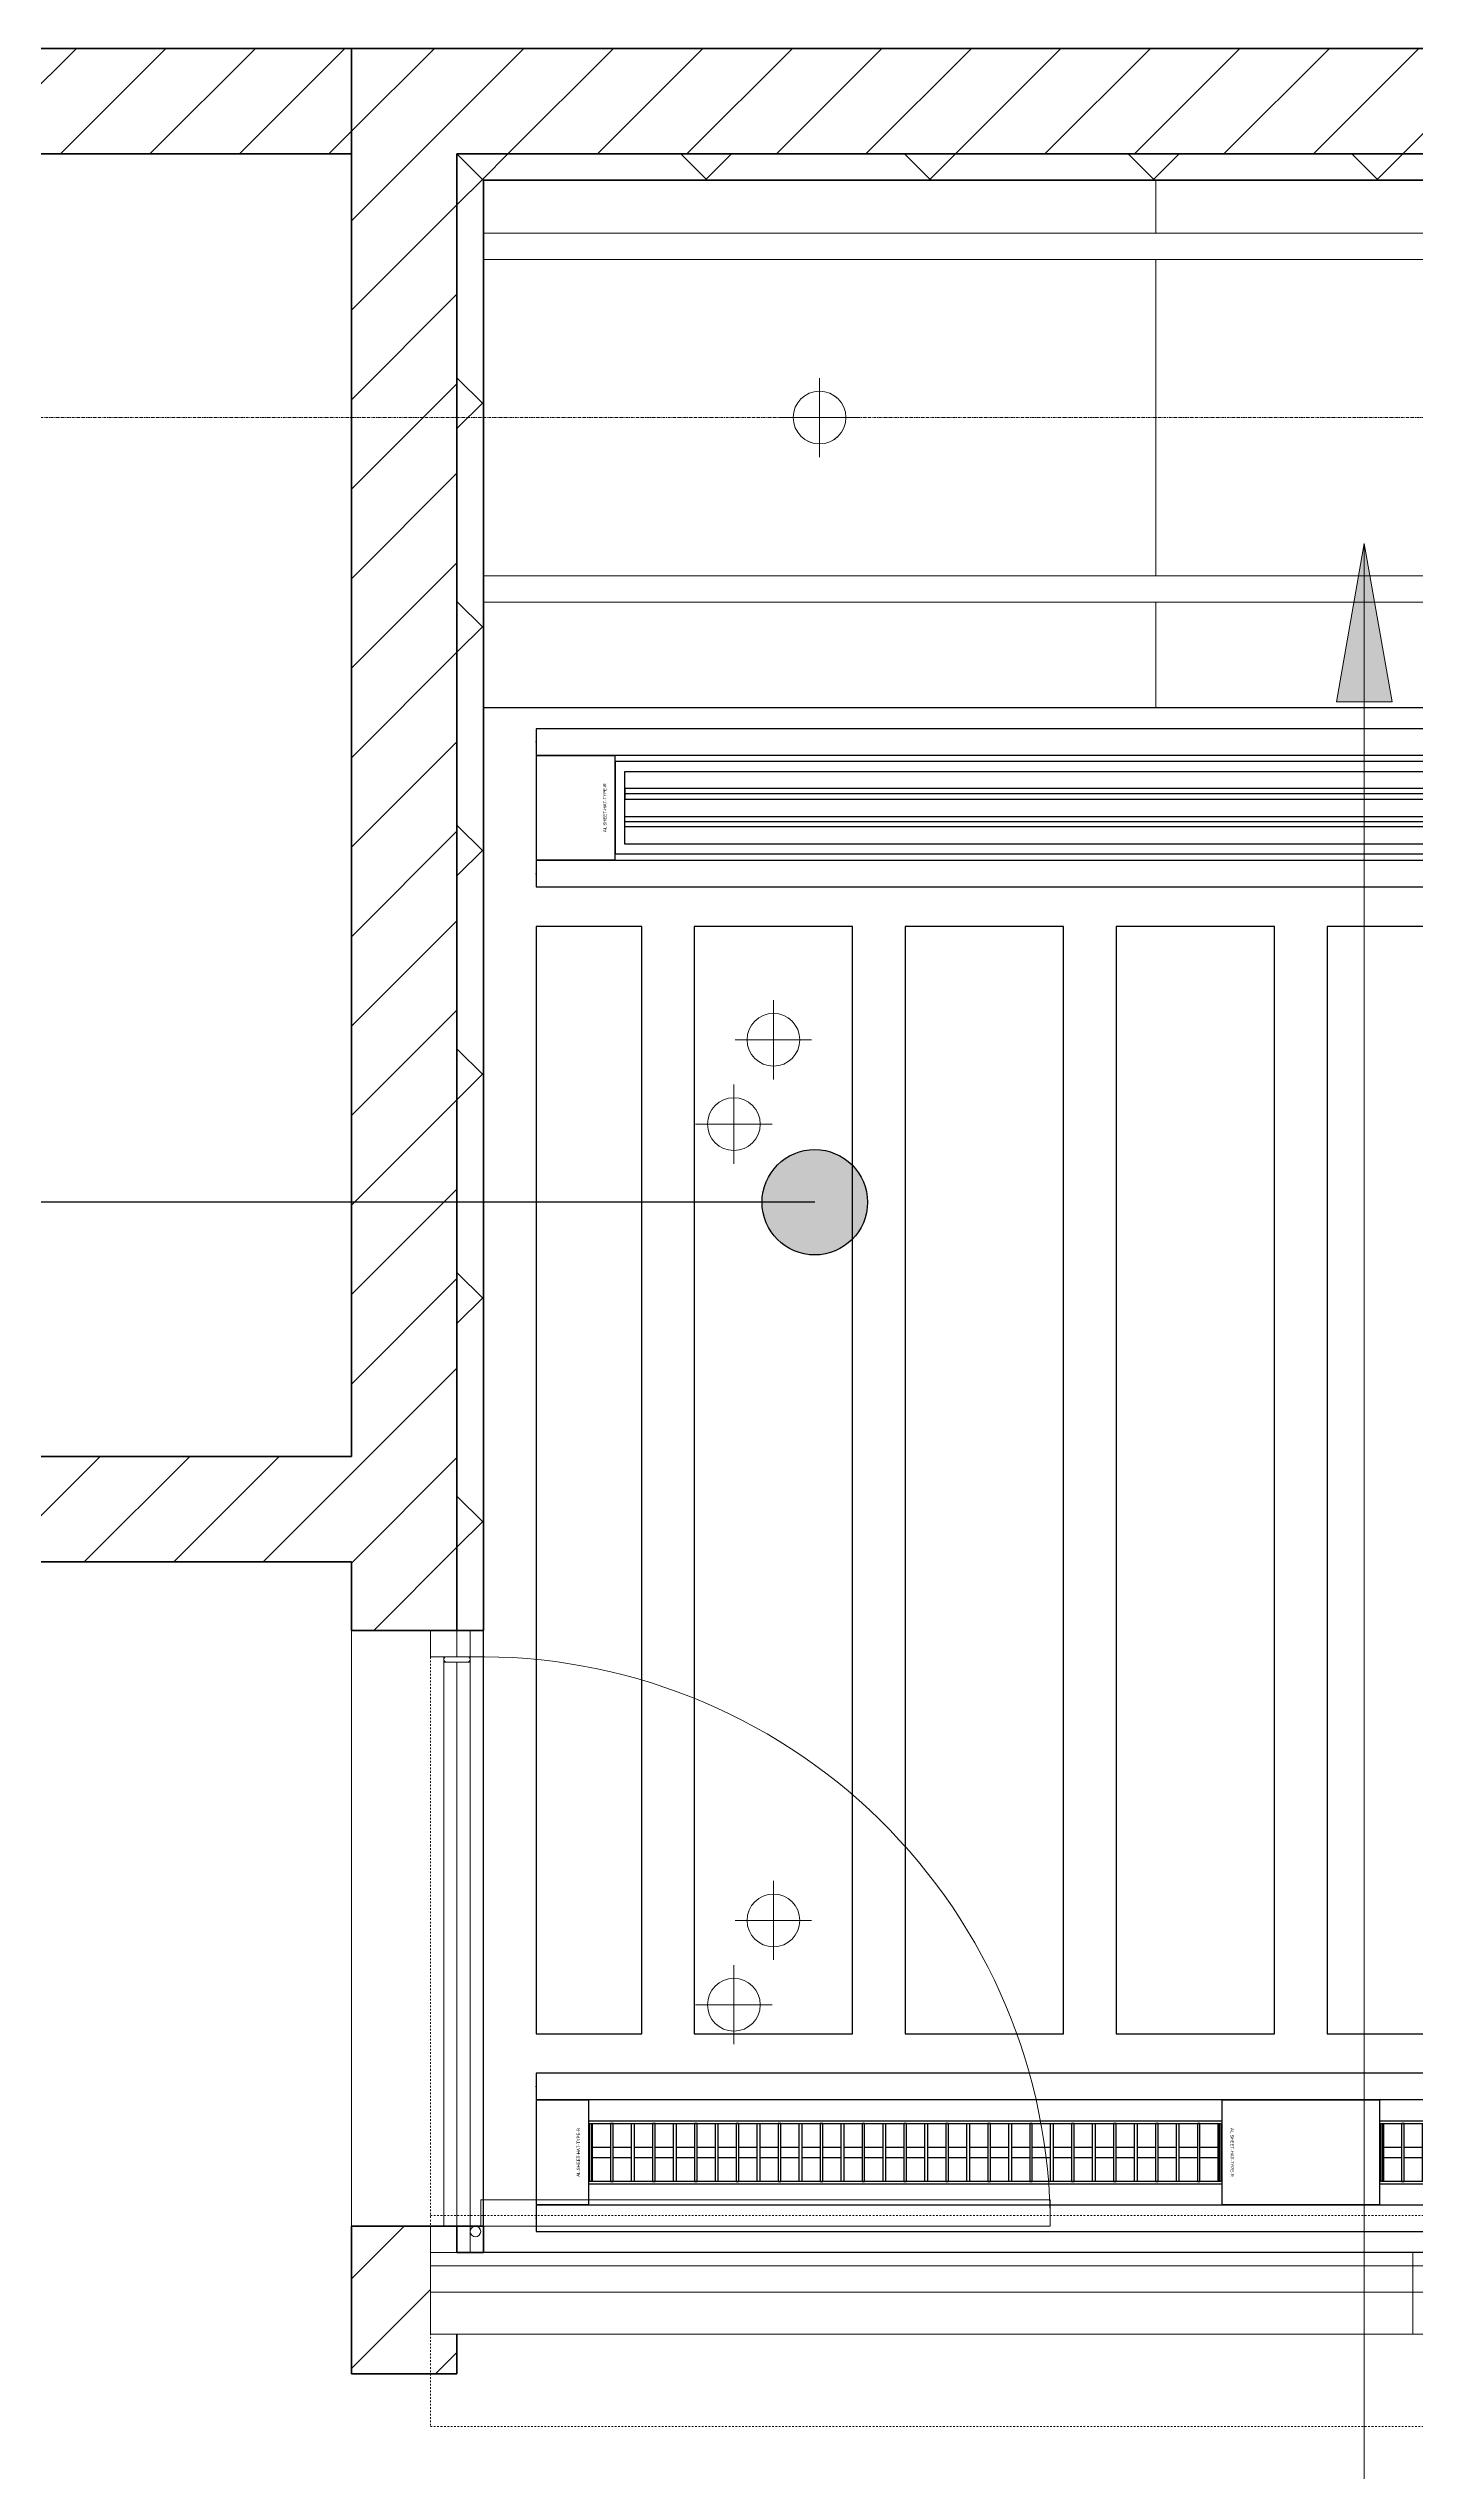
# Model space of a CAD drawing. Header units: millimetres. Extents: x -920221 to -841619, y -18676 to 22445.
# Drawn here: x -852957 to -850365, y -316 to 4279 of the extents above; entities that cross this region are included whole.
import ezdxf
from ezdxf.enums import TextEntityAlignment as Align
from ezdxf.xclip import XClip

# ---------------------------------------------------------------- set-up
doc = ezdxf.new("R2010")
doc.units = ezdxf.units.MM
doc.header["$XCLIPFRAME"] = 0
for name, pattern in [('DASH', [6.35, 3.175, -3.175]), ('DPA_Grid _ Level 100', [10, 5.5, -1.6, 1.3, -1.6]), ('DPA_Hidden 500', [1.4, 0.8, -0.6])]:
    doc.linetypes.add(name, pattern=pattern)
for name, color, linetype in [('000 - WIPEOUT', 250, 'Continuous'), ('001 - ASCESSORIES', 251, 'Continuous'), ('008 - LIGHTING', 1, 'Continuous'), ('A04_TUBE SERIES', 2, 'Continuous'), ('A11_ALU.SOLID SHEET', 2, 'Continuous')]:
    doc.layers.add(name, color=color, linetype=linetype)
for name, color, linetype, lineweight in [('A-DETL-GENF', 2, 'Continuous', 9), ('A-FLOR-E', 2, 'Continuous', 35), ('A-GENM', 1, 'Continuous', 9), ('A-GENM-HDLN', 2, 'DPA_Hidden 500', 9), ('A-GLAZ-CURT', 2, 'Continuous', 9), ('A-ROOM-IDEN', 3, 'Continuous', 25), ('A-WALL', 5, 'Continuous', 35), ('A-WALL-FNSH', 2, 'Continuous', 35), ('A-WALL-PATT', 1, 'Continuous', 9), ('E-LITE-EQPM', 2, 'Continuous', 9), ('G-ANNO-TEXT', 3, 'Continuous', 9), ('Q-SPCQ', 2, 'Continuous', 9), ('Q-SPCQ-HDLN', 2, 'DASH', 9), ('S-GRID', 251, 'Continuous', 9), ('WALL-E', 2, 'Continuous', 9)]:
    doc.layers.add(name, color=color, linetype=linetype, lineweight=lineweight)
pattern_1 = [(45, (0, 0), (-84.852814, 84.852814), [])]
pattern_2 = [(45, (0, 0), (-212.13203, 212.13203), []), (135, (0, 0), (-212.13203, -212.13203), [])]

# ---------------------------------------------------------------- blocks, each defined once
blk = doc.blocks.new('DPA_Speciality_PlatformScreenDoor - Length_135300-12767973-4280-01 ENLARGED LOWER PLATFORM LEVEL - REFLECTED CEILING PLAN - SHEET 1')
at = {"layer": 'A-GENM'}
for p, q in [((129089.3, -250), (129157.5, -250)), ((129157.5, -250), (129089.3, -250)), ((129089.9, -250), (129160.3, -250)), ((129160.3, -250), (129089.9, -250)), ((129962.5, -250), (129764.7, -250)), ((129764.7, -250), (129962.5, -250)), ((129857.5, -250), (129767.5, -250)), ((129767.5, -250), (129857.5, -250)), ((129867.5, -250), (129957.5, -250)), ((129957.5, -250), (129867.5, -250)), ((130532.8, -330), (130656.6, -330)), ((130543.4, -330), (130596.5, -330)), ((130592.9, -330), (130646, -330)), ((132032.8, -330), (132156.6, -330)), ((132043.4, -330), (132096.5, -330)), ((132092.9, -330), (132146, -330)), ((134190.3, -330), (134314.1, -330)), ((134200.9, -330), (134254, -330)), ((134250.4, -330), (134303.5, -330)), ((134025, -430), (134025, -380)), ((134025, -380), (135105, -380)), ((135105, -430), (135105, -380)), ((135125, -380), (135125, -1460)), ((135125, -1441.6), (135125, -380)), ((135175, -380), (135175, -1460)), ((135175, -1441.6), (135175, -380)), ((134025, -430), (135105, -430))]:
    blk.add_line(p, q, dxfattribs=at)
blk.add_arc((135105, -380), 1080, 180, 271.0611, dxfattribs=at)
at = {"layer": 'A-GENM-HDLN'}
for p, q in [((130262.5, -175), (130262.5, -250)), ((130262.5, -175), (131112.5, -175)), ((131112.5, -250), (131112.5, -175)), ((130262.5, -250), (131112.5, -250))]:
    blk.add_line(p, q, dxfattribs=at)
at = {"layer": 'Q-SPCQ', "linetype": 'DASH', "lineweight": 9}
blk.add_line((129089.3, 1650), (134300, 1650), dxfattribs=at)
at = {"layer": 'Q-SPCQ'}
for p, q in [((129089.3, -175), (129452.5, -175)), ((129452.5, -175), (129089.3, -175)), ((129422.5, -175), (129089.3, -175)), ((129089.3, -175), (129422.5, -175)), ((129089.3, -175), (129422.5, -175)), ((129422.5, -175), (129089.3, -175)), ((129452.5, -225), (129452.5, -175)), ((129452.5, -225), (129452.5, -175)), ((129452.5, -180), (129452.5, -245)), ((129452.5, -245), (129452.5, -180)), ((129462.5, -245), (129462.5, -180)), ((129462.5, -180), (129462.5, -245)), ((129462.5, -180), (129462.5, -245)), ((129462.5, -245), (129462.5, -180)), ((130312.5, -175), (129472.5, -175)), ((129472.5, -175), (130312.5, -175)), ((129472.5, -175), (129472.5, -225)), ((129472.5, -175), (129472.5, -225)), ((129472.5, -245), (129472.5, -180)), ((129472.5, -180), (129472.5, -245)), ((129502.5, -175), (130282.5, -175)), ((130282.5, -175), (129502.5, -175)), ((130282.5, -175), (129502.5, -175)), ((129502.5, -175), (130282.5, -175)), ((130262.5, -175), (130962.5, -175)), ((130312.5, -225), (130312.5, -175)), ((130312.5, -175), (130312.5, -225)), ((130962.5, -175), (130962.5, -330)), ((130962.5, -175), (133337.5, -175)), ((130962.5, -330), (130962.5, -175)), ((130962.5, -200), (130962.5, -175.9)), ((130962.5, -175.9), (130962.5, -200)), ((133337.5, -330), (133337.5, -175)), ((133337.5, -175), (133337.5, -330)), ((133337.5, -175), (135200, -175)), ((133337.5, -175.9), (133337.5, -200)), ((133337.5, -200), (133337.5, -175.9)), ((135200, -330), (135200, -175)), ((135200, -175.9), (135200, -200)), ((129089.3, -225), (129402.5, -225)), ((129402.5, -225), (129089.3, -225)), ((129452.5, -225), (129089.3, -225)), ((129089.3, -225), (129452.5, -225)), ((129089.3, -225), (129402.5, -225)), ((129402.5, -225), (129089.3, -225)), ((129452.5, -225), (129089.3, -225)), ((129089.3, -225), (129452.5, -225)), ((129089.3, -225), (129452.5, -225)), ((129452.5, -225), (129089.3, -225)), ((129089.3, -225), (129422.5, -225)), ((129422.5, -225), (129089.3, -225)), ((129422.5, -225), (129089.3, -225)), ((129089.3, -225), (129422.5, -225)), ((129452.5, -225), (129452.5, -250)), ((129452.5, -250), (129452.5, -225)), ((129452.5, -250), (129452.5, -225)), ((129452.5, -225), (129452.5, -250)), ((129472.5, -225), (130312.5, -225)), ((130312.5, -225), (129472.5, -225)), ((129472.5, -250), (129472.5, -225)), ((129472.5, -225), (129472.5, -250)), ((130312.5, -225), (129472.5, -225)), ((129472.5, -225), (129472.5, -250)), ((129472.5, -250), (129472.5, -225)), ((129472.5, -225), (130312.5, -225)), ((130312.5, -225), (129472.5, -225)), ((129472.5, -225), (130312.5, -225)), ((130282.5, -225), (129502.5, -225)), ((129502.5, -225), (130282.5, -225)), ((129502.5, -225), (130282.5, -225)), ((130282.5, -225), (129502.5, -225)), ((130262.5, -225), (129522.5, -225)), ((129522.5, -225), (130262.5, -225)), ((130262.5, -225), (129522.5, -225)), ((129522.5, -225), (130262.5, -225)), ((130312.5, -225), (130312.5, -250)), ((130312.5, -225), (130312.5, -250)), ((130312.5, -250), (130312.5, -225)), ((130312.5, -225), (130312.5, -250)), ((130962.5, -305), (130962.5, -200)), ((130962.5, -200), (130962.5, -305)), ((133337.5, -200), (133337.5, -305)), ((133337.5, -305), (133337.5, -200)), ((135200, -200), (135200, -305)), ((129089.3, -250), (129402.5, -250)), ((129402.5, -250), (129089.3, -250)), ((129452.5, -250), (129089.3, -250)), ((129089.3, -250), (129452.5, -250)), ((129089.3, -250), (129402.5, -250)), ((129402.5, -250), (129089.3, -250)), ((129089.3, -250), (129452.5, -250)), ((129452.5, -250), (129089.3, -250)), ((129472.5, -250), (130312.5, -250)), ((130312.5, -250), (129472.5, -250)), ((129472.5, -250), (130312.5, -250)), ((130312.5, -250), (129472.5, -250)), ((130262.5, -250), (129522.5, -250)), ((129522.5, -250), (130262.5, -250)), ((130262.5, -250), (129522.5, -250)), ((129522.5, -250), (130262.5, -250)), ((130262.5, -305), (130262.5, -250)), ((130262.5, -250), (130262.5, -330)), ((130272.5, -255), (130262.5, -255)), ((130262.5, -255), (130262.5, -330)), ((130262.5, -330), (130262.5, -255)), ((130262.5, -255), (130272.5, -255)), ((130272.5, -330), (130272.5, -255)), ((130272.5, -255), (130272.5, -330)), ((130962.5, -255), (130272.5, -255)), ((130272.5, -255), (130962.5, -255)), ((130272.5, -255), (130272.5, -305)), ((130272.5, -255), (130272.5, -305)), ((130322.5, -255), (130902.5, -255)), ((130902.5, -255), (130322.5, -255)), ((130912.5, -255), (130322.5, -255)), ((130322.5, -255), (130912.5, -255)), ((133337.5, -255), (130962.5, -255)), ((130962.5, -255), (133337.5, -255)), ((130962.5, -255), (130962.5, -305)), ((130962.5, -255), (130962.5, -305)), ((130962.5, -305), (130962.5, -255)), ((130962.5, -255), (130962.5, -305)), ((133287.5, -255), (131012.5, -255)), ((131012.5, -255), (133287.5, -255)), ((131022.5, -255), (133277.5, -255)), ((133277.5, -255), (131022.5, -255)), ((133337.5, -305), (133337.5, -255)), ((133337.5, -255), (133337.5, -305)), ((135200, -255), (133337.5, -255)), ((133337.5, -255), (135200, -255)), ((133337.5, -255), (133337.5, -305)), ((133337.5, -255), (133337.5, -305)), ((135150, -255), (133387.5, -255)), ((133387.5, -255), (135150, -255)), ((133397.5, -255), (135140, -255)), ((135140, -255), (133397.5, -255)), ((135200, -305), (135200, -255)), ((135200, -255), (135200, -305)), ((130262.5, -329.1), (130262.5, -305)), ((130962.5, -305), (130272.5, -305)), ((130272.5, -305), (130952.5, -305)), ((130272.5, -305), (130272.5, -330)), ((130272.5, -305), (130272.5, -330)), ((130272.5, -305), (130952.5, -305)), ((130952.5, -305), (130272.5, -305)), ((130272.5, -330), (130272.5, -305)), ((130272.5, -305), (130272.5, -330)), ((130962.5, -305), (130272.5, -305)), ((130272.5, -305), (130962.5, -305)), ((130902.5, -305), (130322.5, -305)), ((130322.5, -305), (130902.5, -305)), ((130902.5, -305), (130322.5, -305)), ((130322.5, -305), (130902.5, -305)), ((130912.5, -305), (130322.5, -305)), ((130322.5, -305), (130912.5, -305)), ((130322.5, -305), (130902.5, -305)), ((130902.5, -305), (130322.5, -305)), ((130952.5, -305), (130962.5, -305)), ((130962.5, -329.1), (130962.5, -305)), ((133337.5, -305), (130962.5, -305)), ((130962.5, -305), (130972.5, -305)), ((130962.5, -330), (130962.5, -305)), ((130962.5, -305), (130962.5, -330)), ((133337.5, -305), (130962.5, -305)), ((130962.5, -305), (133337.5, -305)), ((130962.5, -305), (130962.5, -329.1)), ((130962.5, -330), (130962.5, -305)), ((130962.5, -305), (130962.5, -330)), ((130972.5, -305), (133327.5, -305)), ((130972.5, -305), (133327.5, -305)), ((133327.5, -305), (130972.5, -305)), ((133287.5, -305), (131012.5, -305)), ((131012.5, -305), (133287.5, -305)), ((133277.5, -305), (131022.5, -305)), ((131022.5, -305), (133277.5, -305)), ((133277.5, -305), (131022.5, -305)), ((131022.5, -305), (133277.5, -305)), ((131022.5, -305), (133277.5, -305)), ((133277.5, -305), (131022.5, -305)), ((133327.5, -305), (133337.5, -305)), ((133337.5, -305), (133337.5, -329.1)), ((133337.5, -330), (133337.5, -305)), ((133337.5, -305), (133337.5, -330)), ((133337.5, -329.1), (133337.5, -305)), ((135200, -305), (133337.5, -305)), ((133337.5, -305), (133347.5, -305)), ((133337.5, -330), (133337.5, -305)), ((133337.5, -305), (133337.5, -330)), ((135200, -305), (133337.5, -305)), ((133337.5, -305), (135200, -305)), ((133347.5, -305), (135190, -305)), ((133347.5, -305), (135190, -305)), ((135190, -305), (133347.5, -305)), ((135150, -305), (133387.5, -305)), ((133387.5, -305), (135150, -305)), ((135140, -305), (133397.5, -305)), ((133397.5, -305), (135140, -305)), ((135140, -305), (133397.5, -305)), ((133397.5, -305), (135140, -305)), ((133397.5, -305), (135140, -305)), ((135140, -305), (133397.5, -305)), ((135190, -305), (135200, -305)), ((135200, -305), (135200, -329.1)), ((135200, -330), (135200, -305)), ((135200, -305), (135200, -330)), ((130262.5, -330), (130962.5, -330)), ((130262.5, -330), (130272.5, -330)), ((130272.5, -330), (130262.5, -330)), ((130952.5, -330), (130272.5, -330)), ((130272.5, -330), (130962.5, -330)), ((130272.5, -330), (130952.5, -330)), ((130952.5, -330), (130272.5, -330)), ((130902.5, -330), (130322.5, -330)), ((130322.5, -330), (130902.5, -330)), ((130902.5, -330), (130322.5, -330)), ((130322.5, -330), (130902.5, -330)), ((130962.5, -330), (130952.5, -330)), ((130962.5, -330), (133337.5, -330)), ((130972.5, -330), (130962.5, -330)), ((130962.5, -330), (133337.5, -330)), ((133327.5, -330), (130972.5, -330)), ((130972.5, -330), (133327.5, -330)), ((133327.5, -330), (130972.5, -330)), ((133277.5, -330), (131022.5, -330)), ((131022.5, -330), (133277.5, -330)), ((133277.5, -330), (131022.5, -330)), ((131022.5, -330), (133277.5, -330)), ((133337.5, -330), (133327.5, -330)), ((133337.5, -330), (135200, -330)), ((133347.5, -330), (133337.5, -330)), ((133337.5, -330), (135200, -330)), ((135190, -330), (133347.5, -330)), ((133347.5, -330), (135190, -330)), ((135190, -330), (133347.5, -330)), ((135140, -330), (133397.5, -330)), ((133397.5, -330), (135140, -330)), ((135140, -330), (133397.5, -330)), ((133397.5, -330), (135140, -330)), ((135125, -330), (135125, -380)), ((135125, -330), (135150, -330)), ((135150, -330), (135125, -330)), ((135150, -380), (135150, -330)), ((135150, -330), (135150, -380)), ((135200, -330), (135150, -330)), ((135150, -380), (135150, -330)), ((135150, -330), (135150, -380)), ((135200, -330), (135190, -330)), ((135200, -380), (135200, -330)), ((135125, -380), (135125, -1450)), ((135125, -380), (135150, -380)), ((135125, -380), (135150, -380)), ((135150, -380), (135125, -380)), ((135150, -380), (135125, -380)), ((135125, -400), (135125, -1430)), ((135125, -1430), (135125, -400)), ((135125, -400), (135125, -1430)), ((135125, -1430), (135125, -400)), ((135150, -1450), (135150, -380)), ((135150, -380), (135150, -1450)), ((135150, -1450), (135150, -380)), ((135150, -380), (135150, -1450)), ((135150, -380), (135175, -380)), ((135150, -380), (135175, -380)), ((135200, -380), (135150, -380)), ((135200, -380), (135150, -380)), ((135150, -400), (135150, -1430)), ((135150, -1430), (135150, -400)), ((135150, -400), (135150, -1430)), ((135150, -1430), (135150, -400)), ((135150, -410), (135150, -1420)), ((135150, -1420), (135150, -410)), ((135150, -410), (135150, -1420)), ((135150, -1420), (135150, -410)), ((135150, -1420), (135150, -410)), ((135150, -410), (135150, -1420)), ((135175, -1450), (135175, -380)), ((135175, -1420), (135175, -410)), ((135175, -410), (135175, -1420)), ((135175, -410), (135175, -1420)), ((135175, -1420), (135175, -410)), ((135125, -1450), (135150, -1450)), ((135125, -1460), (135125, -1510)), ((135150, -1460), (135125, -1460)), ((135130, -1450), (135170, -1450)), ((135170, -1460), (135130, -1460)), ((135150, -1450), (135175, -1450)), ((135150, -1460), (135150, -1510)), ((135150, -1510), (135150, -1460)), ((135200, -1460), (135150, -1460)), ((135150, -1460), (135150, -1510)), ((135150, -1510), (135150, -1460)), ((135200, -1510), (135200, -1460)), ((135150, -1510), (135125, -1510)), ((135150, -1510), (135125, -1510)), ((135200, -1510), (135150, -1510)), ((135200, -1510), (135150, -1510))]:
    blk.add_line(p, q, dxfattribs=at)
for centre, radius, start, end in [((129457.5, -180), 5, 0, 180), ((129457.5, -180), 5, 135, 180), ((129457.5, -180), 5, 60, 120), ((129457.5, -180), 5, 360, 30), ((129467.5, -180), 5, 0, 180), ((129467.5, -180), 5, 150, 180), ((129467.5, -180), 5, 60, 120), ((129467.5, -180), 5, 0, 45), ((129457.5, -245), 5, 180, 210), ((129457.5, -245), 5, 180, 0), ((129457.5, -245), 5, 240, 300), ((129457.5, -245), 5, 330, 0), ((129467.5, -245), 5, 180, 210), ((129467.5, -245), 5, 180, 360), ((129467.5, -245), 5, 240, 300), ((129467.5, -245), 5, 330, 360), ((135115, -370), 10, 90, 270), ((135115, -370), 10, 90, 270), ((135115, -370), 10, 90, 270), ((135115, -370), 10, 90, 270), ((135115, -370), 10, 270, 90), ((135115, -370), 10, 270, 90), ((135115, -370), 10, 270, 90), ((135115, -370), 10, 270, 90), ((135130, -1455), 5, 90, 270), ((135170, -1455), 5, 270, 90)]:
    blk.add_arc(centre, radius, start, end, dxfattribs=at)
at = {"layer": 'Q-SPCQ-HDLN'}
for p, q in [((135200, 0), (129089.3, 0)), ((135200, -1510), (135200, 0)), ((135200, -330), (129089.3, -330)), ((135200, -400), (129089.3, -400))]:
    blk.add_line(p, q, dxfattribs=at)
blk = doc.blocks.new('LGF_DL_SAA_LowPower_DL1a - LGF_DL_SAA_LowPower_DL1a-8832329-4280-01 ENLARGED LOWER PLATFORM LEVEL - REFLECTED CEILING PLAN - SHEET 1')
at = {"layer": 'A-DETL-GENF', "lineweight": 9}
for p, q in [((0, 75), (0, -75)), ((72.5, 0), (-72.5, 0))]:
    blk.add_line(p, q, dxfattribs=at)
blk.add_circle((0, 0), 50, dxfattribs=at)
blk = doc.blocks.new('*U192')
at = {"layer": 'S-GRID', "linetype": 'DPA_Grid _ Level 100'}
blk.add_line((12525, 0), (-60212.9, 0), dxfattribs=at)
blk = doc.blocks.new('System Panel - DPA-AR_Metal Ceiling Rectangular Panel-13144394-4280-01 ENLARGED LOWER PLATFORM LEVEL - REFLECTED CEILING PLAN - SHEET 1')
at = {"layer": 'A-GLAZ-CURT'}
for p, q in [((-850857.3, 4029), (-852132.4, 4029)), ((-852132.4, 4029), (-852132.4, 3929)), ((-852132.4, 3929), (-852132.4, 4029)), ((-852132.4, 4029), (-850857.3, 4029)), ((-850857.3, 3929), (-850857.3, 4029)), ((-850857.3, 4029), (-850857.3, 3929)), ((-852132.4, 3929), (-850857.3, 3929)), ((-850857.3, 3929), (-852132.4, 3929))]:
    blk.add_line(p, q, dxfattribs=at)
blk = doc.blocks.new('System Panel - DPA-AR_Metal Ceiling Rectangular Panel-13144395-4280-01 ENLARGED LOWER PLATFORM LEVEL - REFLECTED CEILING PLAN - SHEET 1')
at = {"layer": 'A-GLAZ-CURT'}
for p, q in [((-848457.4, 4029), (-850857.3, 4029)), ((-850857.3, 4029), (-850857.3, 3929)), ((-850857.3, 3929), (-850857.3, 4029)), ((-850857.3, 4029), (-848457.4, 4029)), ((-850857.3, 3929), (-848457.4, 3929)), ((-848457.4, 3929), (-850857.3, 3929))]:
    blk.add_line(p, q, dxfattribs=at)
blk = doc.blocks.new('System Panel - DPA-AR_Metal Ceiling Rectangular Panel-13144162-4280-01 ENLARGED LOWER PLATFORM LEVEL - REFLECTED CEILING PLAN - SHEET 1')
at = {"layer": 'A-GLAZ-CURT'}
for p, q in [((-850857.3, 3229), (-852132.4, 3229)), ((-852132.4, 3229), (-852132.4, 3029)), ((-852132.4, 3029), (-852132.4, 3229)), ((-852132.4, 3229), (-850857.3, 3229)), ((-850857.3, 3029), (-850857.3, 3229)), ((-850857.3, 3229), (-850857.3, 3029)), ((-852132.4, 3029), (-850857.3, 3029)), ((-850857.3, 3029), (-852132.4, 3029))]:
    blk.add_line(p, q, dxfattribs=at)
blk = doc.blocks.new('System Panel - DPA-AR_Metal Ceiling Rectangular Panel-13139259-4280-01 ENLARGED LOWER PLATFORM LEVEL - REFLECTED CEILING PLAN - SHEET 1')
at = {"layer": 'A-GLAZ-CURT'}
for p, q in [((-848457.4, 3229), (-850857.3, 3229)), ((-850857.3, 3229), (-850857.3, 3029)), ((-850857.3, 3029), (-850857.3, 3229)), ((-850857.3, 3229), (-848457.4, 3229)), ((-850857.3, 3029), (-848457.3, 3029)), ((-848457.3, 3029), (-850857.3, 3029))]:
    blk.add_line(p, q, dxfattribs=at)
blk = doc.blocks.new('System Panel - DPA-AR_Metal Ceiling Rectangular Panel-13144313-4280-01 ENLARGED LOWER PLATFORM LEVEL - REFLECTED CEILING PLAN - SHEET 1')
at = {"layer": 'A-GLAZ-CURT'}
for p, q in [((-850857.3, 3879), (-852132.4, 3879)), ((-852132.4, 3879), (-852132.4, 3279)), ((-852132.4, 3279), (-852132.4, 3879)), ((-852132.4, 3879), (-850857.3, 3879)), ((-850857.3, 3279), (-850857.3, 3879)), ((-850857.3, 3879), (-850857.3, 3279)), ((-852132.4, 3279), (-850857.3, 3279)), ((-850857.3, 3279), (-852132.4, 3279))]:
    blk.add_line(p, q, dxfattribs=at)
blk = doc.blocks.new('System Panel - DPA-AR_Metal Ceiling Rectangular Panel-13139299-4280-01 ENLARGED LOWER PLATFORM LEVEL - REFLECTED CEILING PLAN - SHEET 1')
at = {"layer": 'A-GLAZ-CURT'}
for p, q in [((-848457.4, 3879), (-850857.3, 3879)), ((-850857.3, 3879), (-850857.3, 3279)), ((-850857.3, 3279), (-850857.3, 3879)), ((-850857.3, 3879), (-848457.4, 3879)), ((-850857.3, 3279), (-848457.4, 3279)), ((-848457.4, 3279), (-850857.3, 3279))]:
    blk.add_line(p, q, dxfattribs=at)
blk = doc.blocks.new('*U259')
at = {"layer": 'A-GLAZ-CURT'}
for name in ['System Panel - DPA-AR_Metal Ceiling Rectangular Panel-13144394-4280-01 ENLARGED LOWER PLATFORM LEVEL - REFLECTED CEILING PLAN - SHEET 1', 'System Panel - DPA-AR_Metal Ceiling Rectangular Panel-13144395-4280-01 ENLARGED LOWER PLATFORM LEVEL - REFLECTED CEILING PLAN - SHEET 1', 'System Panel - DPA-AR_Metal Ceiling Rectangular Panel-13144313-4280-01 ENLARGED LOWER PLATFORM LEVEL - REFLECTED CEILING PLAN - SHEET 1', 'System Panel - DPA-AR_Metal Ceiling Rectangular Panel-13139299-4280-01 ENLARGED LOWER PLATFORM LEVEL - REFLECTED CEILING PLAN - SHEET 1', 'System Panel - DPA-AR_Metal Ceiling Rectangular Panel-13144162-4280-01 ENLARGED LOWER PLATFORM LEVEL - REFLECTED CEILING PLAN - SHEET 1', 'System Panel - DPA-AR_Metal Ceiling Rectangular Panel-13139259-4280-01 ENLARGED LOWER PLATFORM LEVEL - REFLECTED CEILING PLAN - SHEET 1']:
    blk.add_blockref(name, (858682.4, -3579), dxfattribs=at)
blk = doc.blocks.new('*U268')
at = {"color": 1}
blk.add_wipeout([(600, -60), (-600, -60), (-600, 60), (600, 60)], dxfattribs=at).dxf.layer = '000 - WIPEOUT'
at = {"layer": '001 - ASCESSORIES', "color": 0}
blk.add_lwpolyline([(600, -60), (-600, -60), (-600, 60), (600, 60)], close=True, dxfattribs=at)
at = {"layer": '001 - ASCESSORIES'}
for points in [[(-593.5, -55), (-598.5, -55), (-598.5, 55), (-593.5, 55)], [(595, -55), (-595, -55), (-595, 55), (595, 55)], [(-558.8, -55), (-553.8, -55), (-553.8, 55), (-558.8, 55)], [(-514, -55), (-519, -55), (-519, 55), (-514, 55)], [(-479.3, -55), (-474.3, -55), (-474.3, 55), (-479.3, 55)], [(-434.6, -55), (-439.6, -55), (-439.6, 55), (-434.6, 55)], [(-399.8, -55), (-394.8, -55), (-394.8, 55), (-399.8, 55)], [(-355.1, -55), (-360.1, -55), (-360.1, 55), (-355.1, 55)], [(-320.4, -55), (-315.4, -55), (-315.4, 55), (-320.4, 55)], [(-275.6, -55), (-280.6, -55), (-280.6, 55), (-275.6, 55)], [(-240.9, -55), (-235.9, -55), (-235.9, 55), (-240.9, 55)], [(-196.2, -55), (-201.2, -55), (-201.2, 55), (-196.2, 55)], [(-161.4, -55), (-156.4, -55), (-156.4, 55), (-161.4, 55)], [(-116.7, -55), (-121.7, -55), (-121.7, 55), (-116.7, 55)], [(-82, -55), (-77, -55), (-77, 55), (-82, 55)], [(-37.2, -55), (-42.2, -55), (-42.2, 55), (-37.2, 55)], [(-2.5, -55), (2.5, -55), (2.5, 55), (-2.5, 55)], [(42.2, -55), (37.2, -55), (37.2, 55), (42.2, 55)], [(77, -55), (82, -55), (82, 55), (77, 55)], [(121.7, -55), (116.7, -55), (116.7, 55), (121.7, 55)], [(156.4, -55), (161.4, -55), (161.4, 55), (156.4, 55)], [(201.2, -55), (196.2, -55), (196.2, 55), (201.2, 55)], [(235.9, -55), (240.9, -55), (240.9, 55), (235.9, 55)], [(280.6, -55), (275.6, -55), (275.6, 55), (280.6, 55)], [(315.4, -55), (320.4, -55), (320.4, 55), (315.4, 55)], [(360.1, -55), (355.1, -55), (355.1, 55), (360.1, 55)], [(394.8, -55), (399.8, -55), (399.8, 55), (394.8, 55)], [(439.6, -55), (434.6, -55), (434.6, 55), (439.6, 55)], [(474.3, -55), (479.3, -55), (479.3, 55), (474.3, 55)], [(519, -55), (514, -55), (514, 55), (519, 55)], [(553.8, -55), (558.8, -55), (558.8, 55), (553.8, 55)], [(598.5, -55), (593.5, -55), (593.5, 55), (598.5, 55)]]:
    blk.add_lwpolyline(points, close=True, dxfattribs=at)
for points in [[(-593.5, 10), (-558.8, 10)], [(-553.8, 10), (-519, 10)], [(-514, 10), (-479.3, 10)], [(-474.3, 10), (-439.6, 10)], [(-434.6, 10), (-399.8, 10)], [(-394.8, 10), (-360.1, 10)], [(-355.1, 10), (-320.4, 10)], [(-315.4, 10), (-280.6, 10)], [(-275.6, 10), (-240.9, 10)], [(-235.9, 10), (-201.2, 10)], [(-196.2, 10), (-161.4, 10)], [(-156.4, 10), (-121.7, 10)], [(-116.7, 10), (-82, 10)], [(-77, 10), (-42.2, 10)], [(-37.2, 10), (-2.5, 10)], [(2.5, 10), (37.2, 10)], [(42.2, 10), (77, 10)], [(82, 10), (116.7, 10)], [(121.7, 10), (156.4, 10)], [(161.4, 10), (196.2, 10)], [(201.2, 10), (235.9, 10)], [(240.9, 10), (275.6, 10)], [(280.6, 10), (315.4, 10)], [(320.4, 10), (355.1, 10)], [(360.1, 10), (394.8, 10)], [(399.8, 10), (434.6, 10)], [(439.6, 10), (474.3, 10)], [(479.3, 10), (514, 10)], [(519, 10), (553.8, 10)], [(558.8, 10), (593.5, 10)], [(-593.5, -10), (-558.8, -10)], [(-553.8, -10), (-519, -10)], [(-514, -10), (-479.3, -10)], [(-474.3, -10), (-439.6, -10)], [(-434.6, -10), (-399.8, -10)], [(-394.8, -10), (-360.1, -10)], [(-355.1, -10), (-320.4, -10)], [(-315.4, -10), (-280.6, -10)], [(-275.6, -10), (-240.9, -10)], [(-235.9, -10), (-201.2, -10)], [(-196.2, -10), (-161.4, -10)], [(-156.4, -10), (-121.7, -10)], [(-116.7, -10), (-82, -10)], [(-77, -10), (-42.2, -10)], [(-37.2, -10), (-2.5, -10)], [(2.5, -10), (37.2, -10)], [(42.2, -10), (77, -10)], [(82, -10), (116.7, -10)], [(121.7, -10), (156.4, -10)], [(161.4, -10), (196.2, -10)], [(201.2, -10), (235.9, -10)], [(240.9, -10), (275.6, -10)], [(280.6, -10), (315.4, -10)], [(320.4, -10), (355.1, -10)], [(360.1, -10), (394.8, -10)], [(399.8, -10), (434.6, -10)], [(439.6, -10), (474.3, -10)], [(479.3, -10), (514, -10)], [(519, -10), (553.8, -10)], [(558.8, -10), (593.5, -10)]]:
    blk.add_lwpolyline(points, dxfattribs=at)
blk = doc.blocks.new('*U270')
at = {"layer": '001 - ASCESSORIES', "color": 0, "linetype": 'ByBlock'}
blk.add_lwpolyline([(800, 87.5), (-800, 87.5), (-800, -87.5), (800, -87.5)], close=True, dxfattribs=at)
at = {"layer": '001 - ASCESSORIES', "linetype": 'ByBlock'}
for points in [[(-781.5, 69), (781.5, 69), (781.5, -69), (-781.5, -69)], [(781.5, 36.3), (-781.5, 36.3), (-781.5, 16.3), (781.5, 16.3)], [(-781.5, -16.3), (781.5, -16.3), (781.5, -36.3), (-781.5, -36.3)]]:
    blk.add_lwpolyline(points, close=True, dxfattribs=at)
for points in [[(781.5, 26.3), (-781.5, 26.3)], [(-781.5, -26.3), (781.5, -26.3)]]:
    blk.add_lwpolyline(points, dxfattribs=at)
blk = doc.blocks.new('*U523')
blk.add_attdef('EXTR.OVL-LENGTH_', (-25, -59.1), '', height=5)
blk.add_wipeout([(-25, 0), (25, 0), (25, 67400), (-25, 67400)]).dxf.layer = '000 - WIPEOUT'
blk.add_point((0, 0))
at = {"layer": 'A04_TUBE SERIES', "color": 0}
blk.add_lwpolyline([(-25, 0), (25, 0), (25, 67400), (-25, 67400)], close=True, dxfattribs=at)
blk = doc.blocks.new('*U524')
blk.add_attdef('EXTR.OVL-LENGTH_', (-25, -59.1), '', height=5)
blk.add_wipeout([(-25, 0), (25, 0), (25, 67400), (-25, 67400)]).dxf.layer = '000 - WIPEOUT'
blk.add_point((0, 0))
at = {"layer": 'A04_TUBE SERIES', "color": 0}
blk.add_lwpolyline([(-25, 0), (25, 0), (25, 67400), (-25, 67400)], close=True, dxfattribs=at)
blk = doc.blocks.new('*U522')
at = {"layer": 'A11_ALU.SOLID SHEET', "color": 0}
blk.add_lwpolyline([(300, -98.8), (300, 98.8), (0, 98.8), (0, -98.8)], close=True, dxfattribs=at)
at = {"layer": 'Defpoints', "color": 250}
blk.add_point((0, 0), dxfattribs=at)
blk.add_text('AL.SHEET-HAT-TYPE-R', height=6, rotation=270, dxfattribs=at).set_placement((15, 0), align=Align.BOTTOM_CENTER)
blk = doc.blocks.new('*U525')
blk.add_attdef('EXTR.OVL-LENGTH_', (-25, -59.1), '', height=5)
blk.add_wipeout([(-25, 0), (25, 0), (25, 67400), (-25, 67400)]).dxf.layer = '000 - WIPEOUT'
blk.add_point((0, 0))
at = {"layer": 'A04_TUBE SERIES', "color": 0}
blk.add_lwpolyline([(-25, 0), (25, 0), (25, 67400), (-25, 67400)], close=True, dxfattribs=at)
blk = doc.blocks.new('*U526')
blk.add_attdef('EXTR.OVL-LENGTH_', (-25, -59.1), '', height=5)
blk.add_wipeout([(-25, 0), (25, 0), (25, 67400), (-25, 67400)]).dxf.layer = '000 - WIPEOUT'
blk.add_point((0, 0))
at = {"layer": 'A04_TUBE SERIES', "color": 0}
blk.add_lwpolyline([(-25, 0), (25, 0), (25, 67400), (-25, 67400)], close=True, dxfattribs=at)
blk = doc.blocks.new('*U532')
at = {"color": 3}
for points in [[(-1050, 33550), (1050, 33550), (1050, 33250), (-1050, 33250)], [(-1050, 33150), (1050, 33150), (1050, 32850), (-1050, 32850)], [(-1050, 32750), (1050, 32750), (1050, 32450), (-1050, 32450)], [(-1050, 32350), (1050, 32350), (1050, 32050), (-1050, 32050)]]:
    blk.add_wipeout(points, dxfattribs=at).dxf.layer = '000 - WIPEOUT'
at = {"layer": 'A11_ALU.SOLID SHEET', "color": 0, "linetype": 'ByBlock'}
for points in [[(-1050, 33250), (1050, 33250), (1050, 33550), (-1050, 33550)], [(-1050, 32850), (1050, 32850), (1050, 33150), (-1050, 33150)], [(-1050, 32450), (1050, 32450), (1050, 32750), (-1050, 32750)], [(-1050, 32050), (1050, 32050), (1050, 32350), (-1050, 32350)]]:
    blk.add_lwpolyline(points, close=True, dxfattribs=at)
blk = doc.blocks.new('*U538')
at = {"layer": 'Defpoints'}
blk.add_point((0, 0), dxfattribs=at)
blk.add_wipeout([(1050, 250), (1050, 450.5), (-1050, 450.5), (-1050, 250)]).dxf.layer = '000 - WIPEOUT'
at = {"layer": 'A11_ALU.SOLID SHEET', "color": 0}
blk.add_lwpolyline([(1050, 250), (1050, 450.5), (-1050, 450.5), (-1050, 250)], close=True, dxfattribs=at)
at = {"layer": 'Defpoints'}
blk.add_point((0, 400), dxfattribs=at)
blk = doc.blocks.new('*U565')
at = {"layer": 'A11_ALU.SOLID SHEET', "color": 0}
blk.add_lwpolyline([(150, -98.8), (150, 98.8), (0, 98.8), (0, -98.8)], close=True, dxfattribs=at)
at = {"layer": 'Defpoints', "color": 250}
blk.add_point((0, 0), dxfattribs=at)
blk.add_text('AL.SHEET-HAT-TYPE-R', height=6, rotation=270, dxfattribs=at).set_placement((15, 0), align=Align.BOTTOM_CENTER)
blk = doc.blocks.new('*U566')
at = {"layer": 'A11_ALU.SOLID SHEET', "color": 0}
blk.add_lwpolyline([(100, -98.8), (100, 98.8), (0, 98.8), (0, -98.8)], close=True, dxfattribs=at)
at = {"layer": 'Defpoints', "color": 250}
blk.add_point((0, 0), dxfattribs=at)
blk.add_text('AL.SHEET-HAT-TYPE-R', height=6, rotation=270, dxfattribs=at).set_placement((15, 0), align=Align.BOTTOM_CENTER)
blk = doc.blocks.new('*U729')
blk.add_lwpolyline([(-107450, -550), (27650, -550), (27650, -3480), (-107450, -3480)], close=True)
at = {"layer": '008 - LIGHTING'}
blk.add_blockref('*U270', (-106400, -740), dxfattribs=at)
blk.add_blockref('*U270', (-106400, -740), dxfattribs=at)
blk.add_blockref('*U270', (-106400, -740), dxfattribs=at)
at = {"layer": 'A11_ALU.SOLID SHEET', "color": 1}
for name, p, rotation in [('*U565', (-107200, -740), 179.9999999999999), ('*U566', (-107250, -3290), 180)]:
    blk.add_blockref(name, p, dxfattribs=dict(at, rotation=rotation))
blk.add_blockref('*U522', (-106050, -3290), dxfattribs=at)
at = {"layer": '008 - LIGHTING'}
for p in [(-106650, -3290), (-105150, -3290)]:
    blk.add_blockref('*U268', p, dxfattribs=at)
at = {"layer": 'A04_TUBE SERIES', "linetype": 'ByBlock', "rotation": 270}
for name, p in [('*U524', (-107350, -615)), ('*U523', (-107350, -865)), ('*U525', (-107350, -3165)), ('*U526', (-107350, -3415))]:
    blk.add_blockref(name, p, dxfattribs=at)
at = {"layer": 'A11_ALU.SOLID SHEET', "linetype": 'ByBlock', "rotation": 90}
blk.add_blockref('*U532', (-73500, -2015), dxfattribs=at)
at = {"layer": '008 - LIGHTING'}
for p in [(-106650, -3290), (-105150, -3290)]:
    blk.add_blockref('*U268', p, dxfattribs=at)
at = {"layer": 'A11_ALU.SOLID SHEET', "linetype": 'ByBlock', "rotation": 90}
blk.add_blockref('*U538', (-106899.5, -2015), dxfattribs=at)
at = {"layer": '008 - LIGHTING'}
for p in [(-106650, -3290), (-105150, -3290)]:
    blk.add_blockref('*U268', p, dxfattribs=at)
blk = doc.blocks.new('DPA_Speciality_PlatformScreenDoor - Length_135300-12767973-4180-01 LOWER PLATFORM LEVEL - REFLECTED CEILING PLAN')
at = {"layer": 'A-GENM'}
for p, q in [((134190.3, -330), (134314.1, -330)), ((134200.9, -330), (134254, -330)), ((134250.4, -330), (134303.5, -330)), ((134025, -430), (134025, -380)), ((134025, -380), (135105, -380)), ((135105, -430), (135105, -380)), ((135125, -380), (135125, -1460)), ((135125, -1441.6), (135125, -380)), ((135175, -380), (135175, -1460)), ((135175, -1441.6), (135175, -380)), ((134025, -430), (135105, -430))]:
    blk.add_line(p, q, dxfattribs=at)
blk.add_arc((135105, -380), 1080, 180, 271.0611, dxfattribs=at)
at = {"layer": 'Q-SPCQ'}
for p, q in [((130962.5, -175), (133337.5, -175)), ((133337.5, -330), (133337.5, -175)), ((133337.5, -175), (133337.5, -330)), ((133337.5, -175), (135200, -175)), ((135200, -330), (135200, -175)), ((133337.5, -187.5), (133337.5, -200)), ((133337.5, -200), (133337.5, -187.5)), ((133337.5, -200), (133337.5, -305)), ((133337.5, -305), (133337.5, -200)), ((135200, -187.5), (135200, -200)), ((135200, -200), (135200, -305)), ((133337.5, -255), (130962.5, -255)), ((130962.5, -255), (133337.5, -255)), ((133337.5, -305), (133337.5, -255)), ((133337.5, -255), (133337.5, -305)), ((135200, -255), (133337.5, -255)), ((133337.5, -255), (135200, -255)), ((133337.5, -255), (133337.5, -305)), ((133337.5, -255), (133337.5, -305)), ((135150, -255), (133387.5, -255)), ((133387.5, -255), (135150, -255)), ((133397.5, -255), (135140, -255)), ((135140, -255), (133397.5, -255)), ((135200, -305), (135200, -255)), ((135200, -255), (135200, -305)), ((133337.5, -305), (130962.5, -305)), ((133337.5, -305), (130962.5, -305)), ((130962.5, -305), (133337.5, -305)), ((133327.5, -305), (133337.5, -305)), ((133337.5, -305), (133337.5, -317.5)), ((133337.5, -330), (133337.5, -305)), ((133337.5, -305), (133337.5, -330)), ((133337.5, -317.5), (133337.5, -305)), ((135200, -305), (133337.5, -305)), ((133337.5, -305), (133347.5, -305)), ((133337.5, -330), (133337.5, -305)), ((133337.5, -305), (133337.5, -330)), ((135200, -305), (133337.5, -305)), ((133337.5, -305), (135200, -305)), ((133347.5, -305), (135190, -305)), ((133347.5, -305), (135190, -305)), ((135190, -305), (133347.5, -305)), ((135150, -305), (133387.5, -305)), ((133387.5, -305), (135150, -305)), ((135140, -305), (133397.5, -305)), ((133397.5, -305), (135140, -305)), ((135140, -305), (133397.5, -305)), ((133397.5, -305), (135140, -305)), ((133397.5, -305), (135140, -305)), ((135140, -305), (133397.5, -305)), ((135190, -305), (135200, -305)), ((135200, -305), (135200, -317.5)), ((135200, -330), (135200, -305)), ((135200, -305), (135200, -330)), ((130962.5, -330), (133337.5, -330)), ((130962.5, -330), (133337.5, -330)), ((133337.5, -330), (133327.5, -330)), ((133337.5, -330), (135200, -330)), ((133347.5, -330), (133337.5, -330)), ((133337.5, -330), (135200, -330)), ((135190, -330), (133347.5, -330)), ((133347.5, -330), (135190, -330)), ((135190, -330), (133347.5, -330)), ((135140, -330), (133397.5, -330)), ((133397.5, -330), (135140, -330)), ((135140, -330), (133397.5, -330)), ((133397.5, -330), (135140, -330)), ((135125, -330), (135125, -380)), ((135125, -330), (135150, -330)), ((135150, -330), (135125, -330)), ((135150, -380), (135150, -330)), ((135150, -330), (135150, -380)), ((135200, -330), (135150, -330)), ((135150, -380), (135150, -330)), ((135150, -330), (135150, -380)), ((135200, -330), (135190, -330)), ((135200, -380), (135200, -330)), ((135125, -380), (135125, -1450)), ((135125, -380), (135150, -380)), ((135125, -380), (135150, -380)), ((135150, -380), (135125, -380)), ((135150, -380), (135125, -380)), ((135125, -400), (135125, -1430)), ((135125, -1430), (135125, -400)), ((135125, -400), (135125, -1430)), ((135125, -1430), (135125, -400)), ((135150, -1450), (135150, -380)), ((135150, -380), (135150, -1450)), ((135150, -1450), (135150, -380)), ((135150, -380), (135150, -1450)), ((135150, -380), (135175, -380)), ((135150, -380), (135175, -380)), ((135200, -380), (135150, -380)), ((135200, -380), (135150, -380)), ((135150, -400), (135150, -1430)), ((135150, -1430), (135150, -400)), ((135150, -400), (135150, -1430)), ((135150, -1430), (135150, -400)), ((135150, -410), (135150, -1420)), ((135150, -1420), (135150, -410)), ((135150, -410), (135150, -1420)), ((135150, -1420), (135150, -410)), ((135150, -1420), (135150, -410)), ((135150, -410), (135150, -1420)), ((135175, -1450), (135175, -380)), ((135175, -1420), (135175, -410)), ((135175, -410), (135175, -1420)), ((135175, -410), (135175, -1420)), ((135175, -1420), (135175, -410)), ((135125, -1450), (135150, -1450)), ((135125, -1460), (135125, -1510)), ((135150, -1460), (135125, -1460)), ((135130, -1450), (135170, -1450)), ((135170, -1460), (135130, -1460)), ((135150, -1450), (135175, -1450)), ((135150, -1460), (135150, -1510)), ((135150, -1510), (135150, -1460)), ((135200, -1460), (135150, -1460)), ((135150, -1460), (135150, -1510)), ((135150, -1510), (135150, -1460)), ((135200, -1510), (135200, -1460)), ((135150, -1510), (135125, -1510)), ((135150, -1510), (135125, -1510)), ((135200, -1510), (135150, -1510)), ((135200, -1510), (135150, -1510))]:
    blk.add_line(p, q, dxfattribs=at)
for centre, radius, start, end in [((135115, -370), 10, 90, 270), ((135115, -370), 10, 165, 195), ((135115, -370), 10, 165, 195), ((135115, -370), 10, 165, 195), ((135115, -370), 10, 90, 120), ((135115, -370), 10, 90, 120), ((135115, -370), 10, 90, 120), ((135115, -370), 10, 345, 90), ((135115, -370), 10, 345, 90), ((135115, -370), 10, 345, 90), ((135115, -370), 10, 270, 90), ((135115, -370), 10, 210, 270), ((135115, -370), 10, 210, 270), ((135115, -370), 10, 210, 270), ((135115, -370), 10, 270, 330), ((135115, -370), 10, 270, 330), ((135115, -370), 10, 270, 330), ((135130, -1455), 5, 90, 270), ((135170, -1455), 5, 270, 90)]:
    blk.add_arc(centre, radius, start, end, dxfattribs=at)
at = {"layer": 'Q-SPCQ-HDLN'}
for p, q in [((135200, 0), (-100, 0)), ((135200, -1510), (135200, 0)), ((135200, -330), (-100, -330)), ((135200, -400), (-100, -400))]:
    blk.add_line(p, q, dxfattribs=at)
blk = doc.blocks.new('LGF_DL_SAA_LowPower_DL1a - LGF_DL_SAA_LowPower_DL1a-8832329-4180-01 LOWER PLATFORM LEVEL - REFLECTED CEILING PLAN')
at = {"layer": 'A-DETL-GENF'}
for p, q in [((0, 75), (0, -75)), ((72.5, 0), (-72.5, 0))]:
    blk.add_line(p, q, dxfattribs=at)
blk.add_circle((0, 0), 50, dxfattribs=at)
blk = doc.blocks.new('C-1-PP19-AR-4180-01-B_20250908-040939_EXDOWNLIGHT')
at = {"layer": 'E-LITE-EQPM', "extrusion": (0, 0, -1), "rotation": 180}
for p in [(106812.5, 0), (106900, -1180), (106900, -2850)]:
    blk.add_blockref('LGF_DL_SAA_LowPower_DL1a - LGF_DL_SAA_LowPower_DL1a-8832329-4180-01 LOWER PLATFORM LEVEL - REFLECTED CEILING PLAN', p, dxfattribs=at)
at = {"layer": 'Q-SPCQ', "rotation": 180}
blk.add_blockref('DPA_Speciality_PlatformScreenDoor - Length_135300-12767973-4180-01 LOWER PLATFORM LEVEL - REFLECTED CEILING PLAN', (27650, -3810), dxfattribs=at)

msp = doc.modelspace()

# ---------------------------------------------------------------- hatches: boundary and pattern name
at = {"layer": 'A-WALL-PATT', "lineweight": 9}
h = msp.add_hatch(dxfattribs=at)
h.set_pattern_fill('FP_2', color=256, style=0, pattern_type=2)
h.set_pattern_definition(pattern_1)
h.paths.add_polyline_path([(-852382.4, 4079), (-852382.4, 4279), (-853007.4, 4279), (-853007.4, 4079)])
h = msp.add_hatch(dxfattribs=at)
h.set_pattern_fill('FP_2', color=256, style=0, pattern_type=2)
h.set_pattern_definition(pattern_1)
h.paths.add_polyline_path([(-852232.4, -131), (-852182.4, -131), (-852182.4, -56), (-852232.4, -56), (-852232.4, 149), (-852382.4, 149), (-852382.4, -131)])
h.paths.add_polyline_path([(-852232.4, 1279), (-852182.4, 1279), (-852182.4, 4079), (-852382.4, 4079), (-852382.4, 1279)])
h = msp.add_hatch(dxfattribs=at)
h.set_pattern_fill('FP_2', color=256, style=0, pattern_type=2)
h.set_pattern_definition(pattern_1)
h.paths.add_polyline_path([(-852382.4, 1409), (-852382.4, 1609), (-857557.4, 1609), (-857557.4, 1409), (-852708, 1409)])

# ---------------------------------------------------------------- linework, layer by layer
at = {"layer": 'A-FLOR-E'}
for p, q in [((-852382.4, 4099), (-852382.4, 1609)), ((-852382.4, 1609), (-852382.4, 4099)), ((-852382.4, 1609), (-857557.4, 1609)), ((-857557.4, 1609), (-852382.4, 1609))]:
    msp.add_line(p, q, dxfattribs=at)
at = {"layer": 'A-WALL', "color": 7, "lineweight": 70}
for p, q in [((-853007.4, 4279), (-852382.4, 4279)), ((-852382.4, 4079), (-852382.4, 4279)), ((-852382.4, 4279), (-852382.4, 4079)), ((-852382.4, 4079), (-853007.4, 4079)), ((-852382.4, 1609), (-852382.4, 4079)), ((-852182.4, 4079), (-852182.4, 1279)), ((-852182.4, 1279), (-852182.4, 4079)), ((-857557.4, 1609), (-852382.4, 1609)), ((-852382.4, 1409), (-857557.4, 1409)), ((-852382.4, 1279), (-852382.4, 1409)), ((-852182.4, 1279), (-852382.4, 1279)), ((-852382.4, -131), (-852382.4, 149)), ((-852382.4, 149), (-852182.4, 149)), ((-852182.4, 149), (-852182.4, 99)), ((-852182.4, 99), (-852182.4, 149)), ((-852182.4, -56), (-852182.4, -131)), ((-852182.4, -131), (-852382.4, -131))]:
    msp.add_line(p, q, dxfattribs=at)
at = {"layer": 'WALL-E'}
for p, q in [((-852382.4, 1279), (-852182.4, 1279)), ((-852382.4, 1279), (-852382.4, 149)), ((-852382.4, 149), (-852182.4, 149))]:
    msp.add_line(p, q, dxfattribs=at)

# ---------------------------------------------------------------- block references
ref = msp.add_blockref('*U729', (-744682.4, 3579))
XClip(ref).set_block_clipping_path([(-170955.0000000005, -10980.0029952963), (-101439.2544794675, 14393.0014498747)])

# ---------------------------------------------------------------- next in the draw order: hatches: boundary and pattern name
at = {"layer": 'A-ROOM-IDEN'}
h = msp.add_hatch(color=256, dxfattribs=at)
edge = h.paths.add_edge_path()
edge.add_arc((-851504, 2090.9), 100, 0, 360)
at = {"layer": 'A-WALL-PATT', "lineweight": 9}
h = msp.add_hatch(dxfattribs=at)
h.set_pattern_fill('FP_2', color=256, style=0, pattern_type=2)
h.set_pattern_definition(pattern_1)
h.paths.add_polyline_path([(-846121.6, 4079), (-846121.6, 4279), (-852382.4, 4279), (-852382.4, 4079), (-850512.6, 4079)])
h = msp.add_hatch(dxfattribs=at)
h.set_pattern_fill('FP_3', color=256, style=0, pattern_type=2)
h.set_pattern_definition(pattern_2)
h.paths.add_polyline_path([(-852147.4, 149), (-852157.4, 149), (-852157, 141.6), (-852152.4, 147.7)])
h.paths.add_polyline_path([(-852132.4, 99), (-852132.4, 149), (-852144.8, 148.7), (-852138.7, 144), (-852137.7, 136.4), (-852142.4, 130.4), (-852147.4, 129), (-852154.4, 131.9), (-852157.4, 136.4), (-852157.4, 99)])
h.paths.add_polyline_path([(-852182.4, 1279), (-852132.4, 1279), (-852132.4, 4079), (-852182.4, 4079), (-852182.4, 2423.3)])
h = msp.add_hatch(dxfattribs=at)
h.set_pattern_fill('FP_3', color=256, style=0, pattern_type=2)
h.set_pattern_definition(pattern_2)
h.paths.add_polyline_path([(-848432.3, 4029), (-848432.3, 4079), (-852132.4, 4079), (-852132.4, 4029), (-850512.6, 4029)])
at = {"layer": 'G-ANNO-TEXT'}
msp.add_hatch(color=7, dxfattribs=at).paths.add_polyline_path([(-850462, 3340.1), (-850514.9, 3040.1), (-850409.1, 3040.1)])

# ---------------------------------------------------------------- next in the draw order: linework, layer by layer
at = {"layer": 'A-ROOM-IDEN'}
msp.add_line((-851504, 2090.9), (-853530.6, 2090.9), dxfattribs=at)
msp.add_circle((-851504, 2090.9), 100, dxfattribs=at)
at = {"layer": 'A-WALL', "color": 7, "lineweight": 70}
for p, q in [((-852382.4, 4279), (-846121.6, 4279)), ((-846121.6, 4079), (-852182.4, 4079))]:
    msp.add_line(p, q, dxfattribs=at)
at = {"layer": 'A-WALL-FNSH', "color": 250}
for p, q in [((-852182.4, 4079), (-852132.4, 4079)), ((-852132.4, 4079), (-848432.3, 4079)), ((-852132.4, 4029), (-852132.4, 1279)), ((-848432.3, 4029), (-852132.4, 4029)), ((-852132.4, 1279), (-852182.4, 1279)), ((-852182.4, 149), (-852132.4, 149)), ((-852132.4, 149), (-852132.4, 99)), ((-852132.4, 99), (-852182.4, 99))]:
    msp.add_line(p, q, dxfattribs=at)
at = {"layer": 'G-ANNO-TEXT', "color": 10}
for p, q in [((-850462, 3340.1), (-850514.9, 3040.1)), ((-850409.1, 3040.1), (-850462, 3340.1)), ((-850462, 3340.1), (-850462, -3121.9)), ((-850514.9, 3040.1), (-850409.1, 3040.1))]:
    msp.add_line(p, q, dxfattribs=at)
at = {"layer": 'WALL-E'}
for p, q in [((-852132.4, 1279), (-852182.4, 1279)), ((-852132.4, 149), (-852132.4, 1279)), ((-852132.4, 149), (-852182.4, 149))]:
    msp.add_line(p, q, dxfattribs=at)

# ---------------------------------------------------------------- next in the draw order: block references
for name in ['*U192', '*U259']:
    msp.add_blockref(name, (-858682.4, 3579))
ref = msp.add_blockref('C-1-PP19-AR-4180-01-B_20250908-040939_EXDOWNLIGHT', (-744682.4, 3579))
XClip(ref).set_block_clipping_path([(-170955.0000000005, -10980.0029952963), (-101439.2544794675, 14393.0014498747)])
at = {"layer": 'E-LITE-EQPM', "extrusion": (0, 0, -1), "rotation": 180}
for p in [(851494.8, 3579), (851657.4, 2239), (851657.4, 569)]:
    msp.add_blockref('LGF_DL_SAA_LowPower_DL1a - LGF_DL_SAA_LowPower_DL1a-8832329-4280-01 ENLARGED LOWER PLATFORM LEVEL - REFLECTED CEILING PLAN - SHEET 1', p, dxfattribs=at)
at = {"layer": 'Q-SPCQ', "rotation": 180}
msp.add_blockref('DPA_Speciality_PlatformScreenDoor - Length_135300-12767973-4280-01 ENLARGED LOWER PLATFORM LEVEL - REFLECTED CEILING PLAN - SHEET 1', (-717032.4, -231), dxfattribs=at)

doc.saveas('drawing.dxf')
